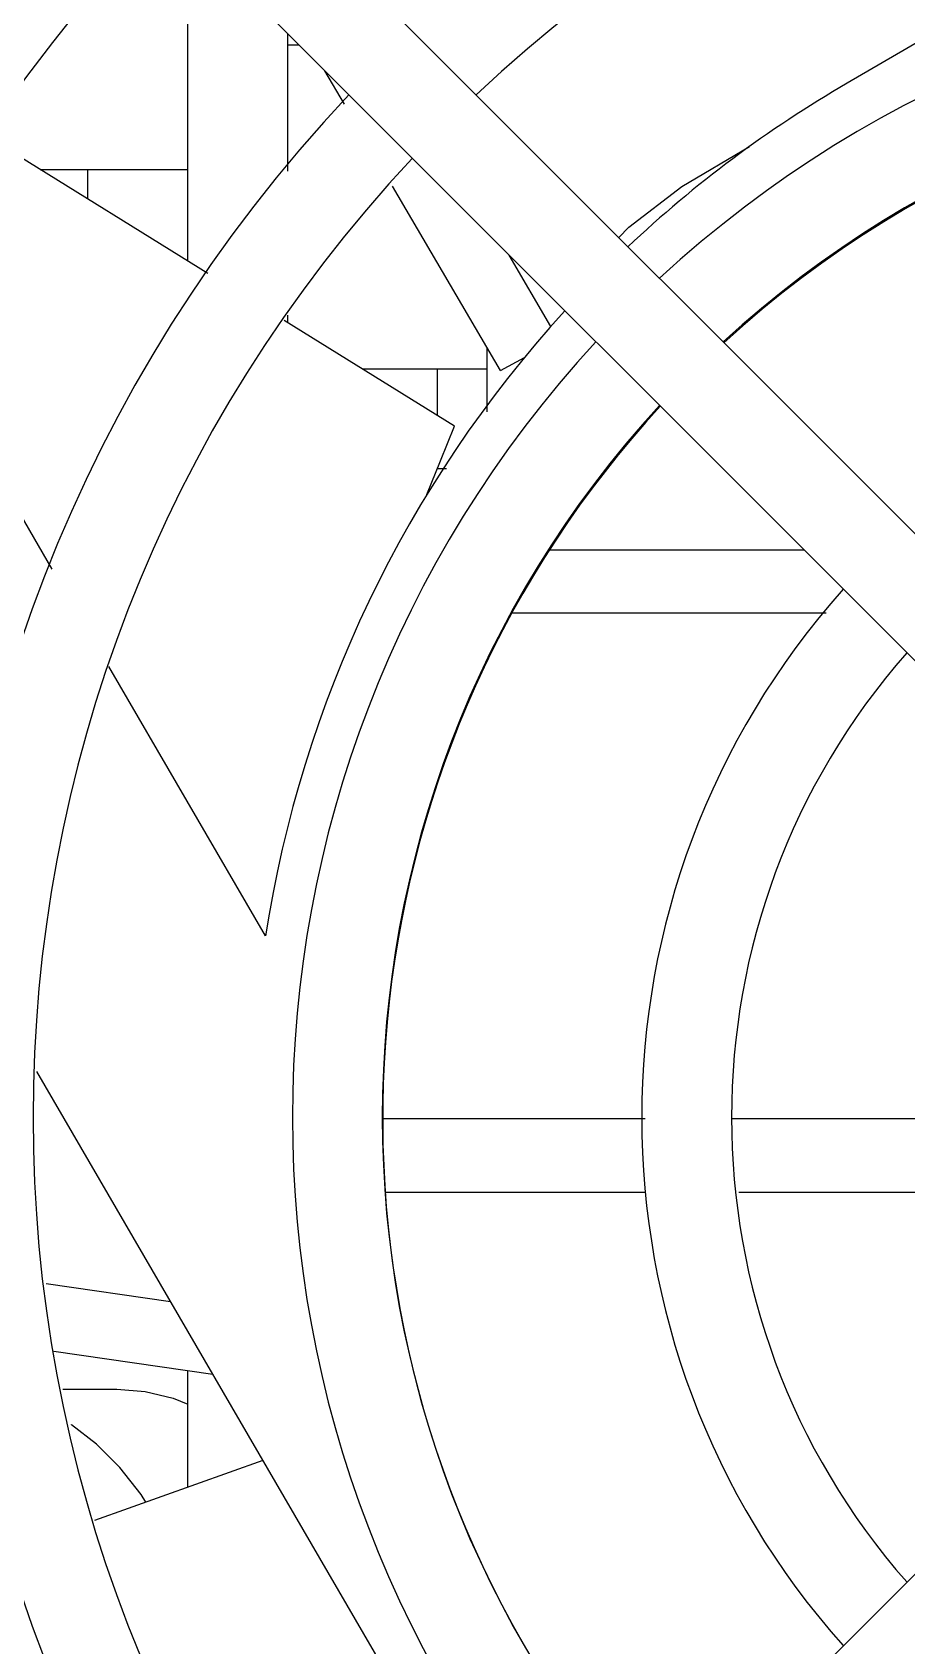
# Model space of a CAD drawing. Header units: millimetres. Extents: x -2 to 101, y -1 to 125.
# Drawn here: x 22.479 to 24.231, y 37.641 to 40.875 of the extents above; entities that cross this region are included whole.
import ezdxf

# ---------------------------------------------------------------- set-up
doc = ezdxf.new("R2010")
doc.units = ezdxf.units.MM

msp = doc.modelspace()

# ---------------------------------------------------------------- linework, layer by layer
for p, q in [((20.5102, 43.6071), (24.6465, 39.4708)), ((20.3829, 43.4798), (24.5193, 39.3435)), ((25.3687, 41.5038), (24.1116, 40.7729)), ((22.79, 40.4168), (22.79, 41.0727)), ((22.99, 40.8727), (22.99, 40.5968)), ((22.99, 40.85), (23.0127, 40.85)), ((23.1043, 40.7306), (23.0647, 40.798)), ((22.4944, 40.6), (22.79, 40.6)), ((22.59, 40.5408), (22.59, 40.6)), ((23.4168, 40.1972), (23.2003, 40.5667)), ((23.5179, 40.2854), (23.4342, 40.4285)), ((22.5187, 39.7988), (22.199, 40.3486)), ((23.3247, 40.0854), (22.9832, 40.2971)), ((22.99, 40.3082), (22.99, 40.2929)), ((23.39, 40.1141), (23.39, 40.243)), ((23.39, 40.2), (23.1398, 40.2)), ((23.29, 40.2), (23.29, 40.1069)), ((23.4168, 40.1972), (23.465, 40.2234)), ((23.3085, 40), (23.2902, 40)), ((23.515, 39.8375), (24.0253, 39.8375)), ((23.44, 39.7111), (24.0694, 39.7111)), ((22.946, 39.0639), (22.6322, 39.6037)), ((22.4872, 38.7919), (23.2432, 37.4917)), ((23.1808, 38.6981), (23.7068, 38.6981)), ((23.8802, 38.6981), (24.4049, 38.6981)), ((23.186, 38.55), (23.7074, 38.55)), ((23.8948, 38.55), (24.417, 38.55)), ((22.7555, 38.3305), (22.5062, 38.3667)), ((22.8401, 38.185), (22.5217, 38.2309)), ((22.79, 37.9589), (22.79, 38.1922)), ((22.5398, 38.1555), (22.6477, 38.1555)), ((24.5193, 38.0565), (20.3829, 33.9202)), ((22.9404, 38.0126), (22.603, 37.8922))]:
    msp.add_line(p, q)
for points in [[(22.8307, 40.3916), (22.4345, 40.6372), (22.3924, 40.6635)], [(23.6538, 40.4635), (23.674, 40.4846), (23.7807, 40.5656), (23.9162, 40.6462)], [(23.2696, 39.9488), (23.2966, 40.0162), (23.3247, 40.0854)], [(22.6477, 38.1555), (22.705, 38.1509), (22.7612, 38.1373), (22.79, 38.1256)], [(22.7064, 37.9291), (22.6965, 37.9446), (22.6541, 37.9983), (22.6075, 38.0451), (22.5574, 38.0842), (22.5568, 38.0846)]]:
    msp.add_lwpolyline(points)
for centre, radius, start, end in [((25.29, 38.7), 2.81, 46.8427, 133.1573), ((25.29, 38.7), 3.69, 136.4027, 223.5973), ((25.29, 38.7), 3.51, 136.4745, 223.5255), ((25.29, 38.7), 2.29, 47.2603, 132.7397), ((25.29, 38.7), 2.11, 47.447, 132.553), ((25.29, 38.6981), 2.1092, 47.4825, 132.5175), ((25.29, 38.7), 2.99, 136.7317, 223.2683), ((25.318, 38.6981), 2.4, 120.1758, 133.2909), ((25.29, 38.7), 2.81, 136.8427, 223.1573), ((25.318, 38.6981), 2.4, 137.6053, 171.2334), ((25.29, 38.7), 2.29, 137.2522, 222.7478), ((25.29, 38.7), 2.11, 137.447, 222.553), ((25.29, 38.6981), 2.1092, 137.4094, 209.8606), ((25.29, 38.7), 1.59, 138.2569, 221.7431), ((25.29, 38.7), 1.41, 138.6808, 221.3192)]:
    msp.add_arc(centre, radius, start, end)

doc.saveas('drawing.dxf')
